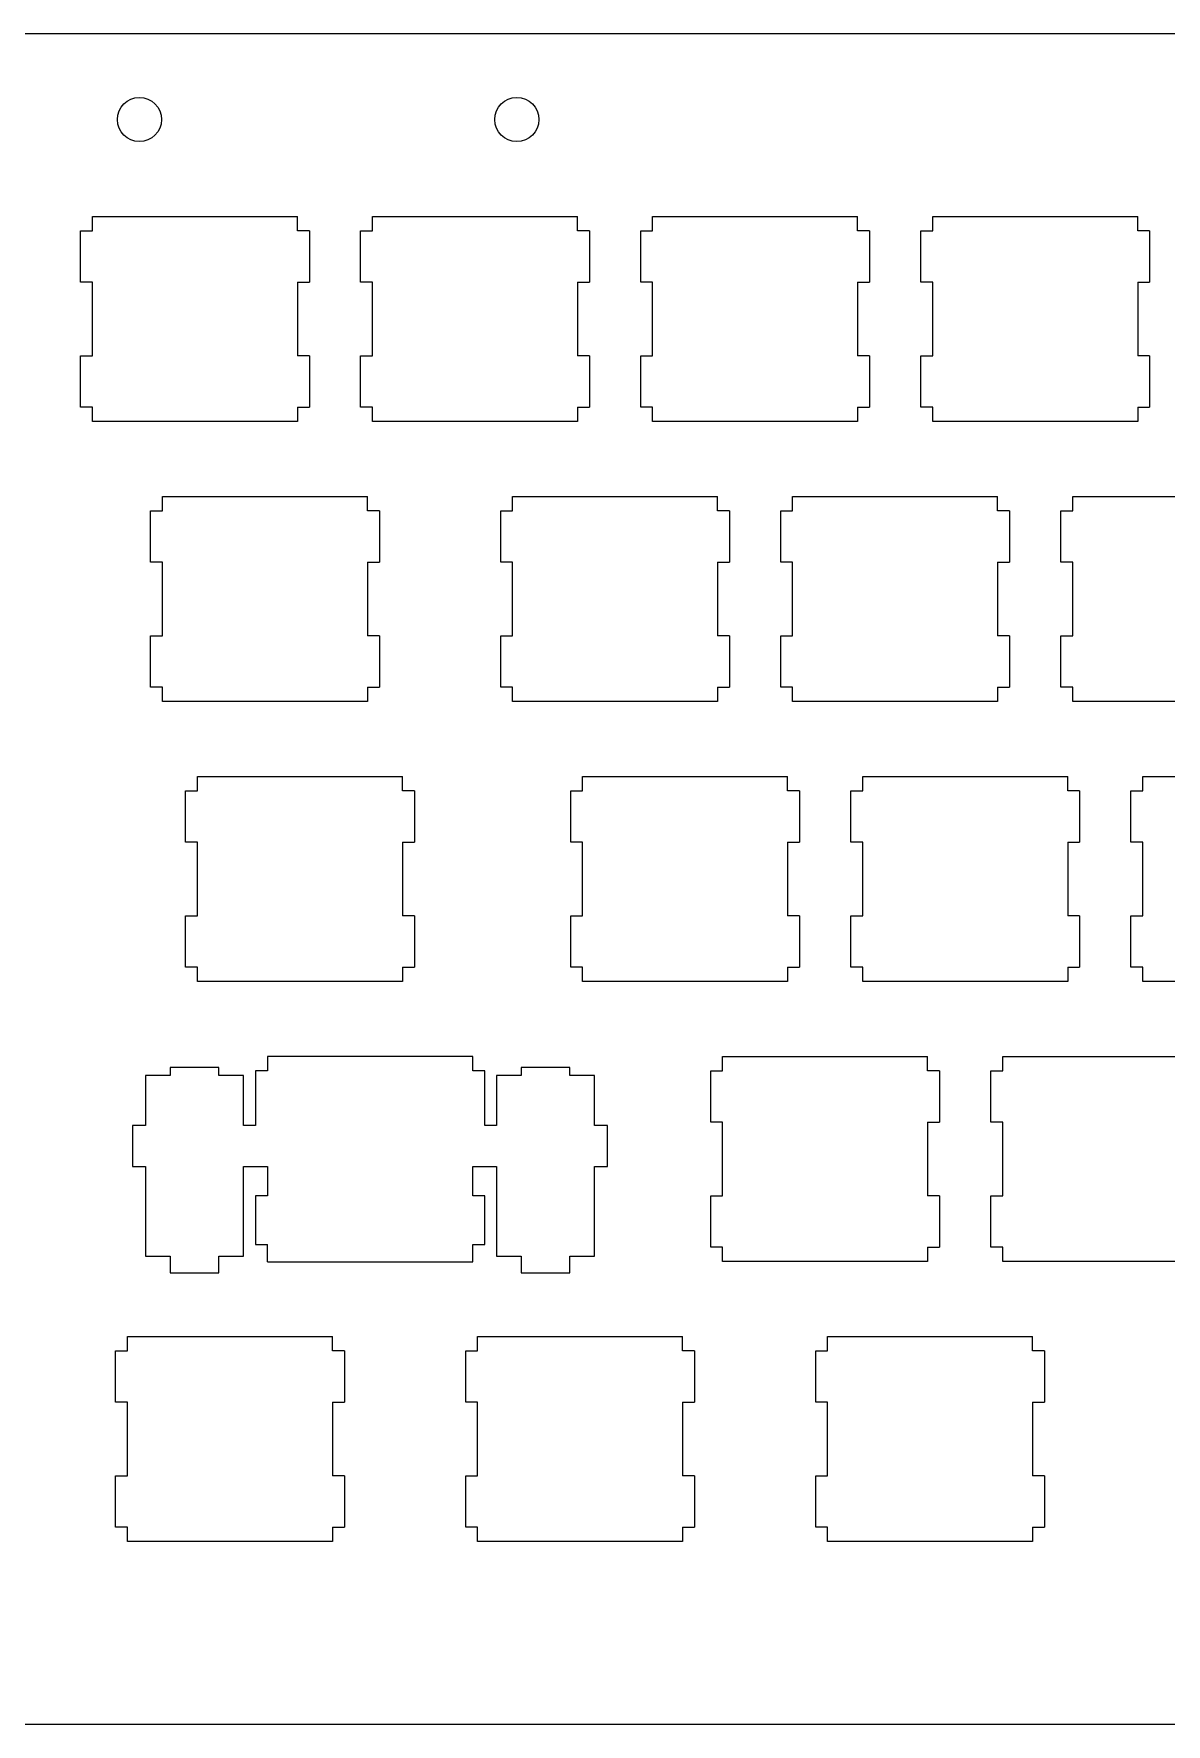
# Model space of a CAD drawing. Header units: millimetres. Extents: x -961 to -101, y 26 to 952.
# Drawn here: x -804.6 to -727.5, y 162.6 to 277.6 of the extents above; entities that cross this region are included whole.
import ezdxf

# ---------------------------------------------------------------- set-up
doc = ezdxf.new("R2010")
doc.units = ezdxf.units.MM
doc.header["$MEASUREMENT"] = 0
doc.layers.add('Layer 1', color=7, linetype='Continuous')

msp = doc.modelspace()

# ---------------------------------------------------------------- linework, layer by layer
at = {"layer": 'Layer 1', "color": 250, "lineweight": 9}
for centre in [(-797.3682, 271.7738), (-771.6992, 271.7738)]:
    msp.add_ellipse(centre, major_axis=(0, 1.5001), ratio=1, dxfattribs=at)
msp.add_open_spline([(-807.7337, 277.6083), (-807.7337, 277.6083), (-512.7337, 277.6083), (-512.7337, 277.6083), (-512.7337, 277.6083), (-509.9837, 277.6083), (-507.7337, 275.3583), (-507.7337, 272.6083), (-507.7337, 272.6083), (-507.7337, 272.6083), (-507.7337, 167.6084), (-507.7337, 167.6084), (-507.7337, 167.6084), (-507.7337, 164.8584), (-509.9837, 162.6084), (-512.7337, 162.6084), (-512.7337, 162.6084), (-512.7337, 162.6084), (-807.7337, 162.6084), (-807.7337, 162.6084), (-807.7337, 162.6084), (-810.4837, 162.6084), (-812.7337, 164.8584), (-812.7337, 167.6084), (-812.7337, 167.6084), (-812.7337, 167.6084), (-812.7337, 272.6083), (-812.7337, 272.6083), (-812.7337, 272.6083), (-812.7337, 275.3583), (-810.4837, 277.6083), (-807.7337, 277.6083)], degree=3, knots=[0, 0, 0, 0, 0.11111111, 0.11111111, 0.11111111, 0.11111111, 0.22222222, 0.22222222, 0.22222222, 0.22222222, 0.33333333, 0.33333333, 0.33333333, 0.33333333, 0.44444444, 0.44444444, 0.44444444, 0.44444444, 0.55555556, 0.55555556, 0.55555556, 0.55555556, 0.66666667, 0.66666667, 0.66666667, 0.66666667, 0.77777778, 0.77777778, 0.77777778, 0.77777778, 1, 1, 1, 1], dxfattribs=at)
for points in [[(-800.5562, 265.181), (-800.5562, 265.181), (-786.6111, 265.181), (-786.6111, 265.181)], [(-800.5562, 264.2023), (-800.5562, 264.2023), (-800.5562, 265.181), (-800.5562, 265.181)], [(-786.6111, 264.2023), (-786.6111, 264.2023), (-786.6111, 265.181), (-786.6111, 265.181)], [(-781.5062, 265.181), (-781.5062, 265.181), (-767.5611, 265.181), (-767.5611, 265.181)], [(-781.5062, 264.2023), (-781.5062, 264.2023), (-781.5062, 265.181), (-781.5062, 265.181)], [(-767.5611, 264.2023), (-767.5611, 264.2023), (-767.5611, 265.181), (-767.5611, 265.181)], [(-762.4562, 265.181), (-762.4562, 265.181), (-748.5111, 265.181), (-748.5111, 265.181)], [(-762.4562, 264.2023), (-762.4562, 264.2023), (-762.4562, 265.181), (-762.4562, 265.181)], [(-748.5111, 264.2023), (-748.5111, 264.2023), (-748.5111, 265.181), (-748.5111, 265.181)], [(-743.4062, 265.181), (-743.4062, 265.181), (-729.4611, 265.181), (-729.4611, 265.181)], [(-743.4062, 264.2023), (-743.4062, 264.2023), (-743.4062, 265.181), (-743.4062, 265.181)], [(-729.4611, 264.2023), (-729.4611, 264.2023), (-729.4611, 265.181), (-729.4611, 265.181)], [(-801.3676, 260.7084), (-801.3676, 260.7084), (-801.3676, 264.2023), (-801.3676, 264.2023)], [(-801.3676, 264.2023), (-801.3676, 264.2023), (-800.5562, 264.2023), (-800.5562, 264.2023)], [(-785.7997, 264.2023), (-785.7997, 264.2023), (-786.6111, 264.2023), (-786.6111, 264.2023)], [(-785.7997, 264.2023), (-785.7997, 264.2023), (-785.7997, 260.7084), (-785.7997, 260.7084)], [(-782.3176, 260.7084), (-782.3176, 260.7084), (-782.3176, 264.2023), (-782.3176, 264.2023)], [(-782.3176, 264.2023), (-782.3176, 264.2023), (-781.5062, 264.2023), (-781.5062, 264.2023)], [(-766.7497, 264.2023), (-766.7497, 264.2023), (-767.5611, 264.2023), (-767.5611, 264.2023)], [(-766.7497, 264.2023), (-766.7497, 264.2023), (-766.7497, 260.7084), (-766.7497, 260.7084)], [(-763.2676, 260.7084), (-763.2676, 260.7084), (-763.2676, 264.2023), (-763.2676, 264.2023)], [(-763.2676, 264.2023), (-763.2676, 264.2023), (-762.4562, 264.2023), (-762.4562, 264.2023)], [(-747.6997, 264.2023), (-747.6997, 264.2023), (-748.5111, 264.2023), (-748.5111, 264.2023)], [(-747.6997, 264.2023), (-747.6997, 264.2023), (-747.6997, 260.7084), (-747.6997, 260.7084)], [(-744.2176, 260.7084), (-744.2176, 260.7084), (-744.2176, 264.2023), (-744.2176, 264.2023)], [(-744.2176, 264.2023), (-744.2176, 264.2023), (-743.4062, 264.2023), (-743.4062, 264.2023)], [(-728.6497, 264.2023), (-728.6497, 264.2023), (-729.4611, 264.2023), (-729.4611, 264.2023)], [(-728.6497, 264.2023), (-728.6497, 264.2023), (-728.6497, 260.7084), (-728.6497, 260.7084)], [(-800.5562, 260.7084), (-800.5562, 260.7084), (-801.3676, 260.7084), (-801.3676, 260.7084)], [(-800.5562, 255.7084), (-800.5562, 255.7084), (-800.5562, 260.7084), (-800.5562, 260.7084)], [(-786.6111, 260.7084), (-786.6111, 260.7084), (-786.6111, 255.7084), (-786.6111, 255.7084)], [(-786.6111, 260.7084), (-786.6111, 260.7084), (-785.7997, 260.7084), (-785.7997, 260.7084)], [(-781.5062, 260.7084), (-781.5062, 260.7084), (-782.3176, 260.7084), (-782.3176, 260.7084)], [(-781.5062, 255.7084), (-781.5062, 255.7084), (-781.5062, 260.7084), (-781.5062, 260.7084)], [(-767.5611, 260.7084), (-767.5611, 260.7084), (-767.5611, 255.7084), (-767.5611, 255.7084)], [(-767.5611, 260.7084), (-767.5611, 260.7084), (-766.7497, 260.7084), (-766.7497, 260.7084)], [(-762.4562, 260.7084), (-762.4562, 260.7084), (-763.2676, 260.7084), (-763.2676, 260.7084)], [(-762.4562, 255.7084), (-762.4562, 255.7084), (-762.4562, 260.7084), (-762.4562, 260.7084)], [(-748.5111, 260.7084), (-748.5111, 260.7084), (-748.5111, 255.7084), (-748.5111, 255.7084)], [(-748.5111, 260.7084), (-748.5111, 260.7084), (-747.6997, 260.7084), (-747.6997, 260.7084)], [(-743.4062, 260.7084), (-743.4062, 260.7084), (-744.2176, 260.7084), (-744.2176, 260.7084)], [(-743.4062, 255.7084), (-743.4062, 255.7084), (-743.4062, 260.7084), (-743.4062, 260.7084)], [(-729.4611, 260.7084), (-729.4611, 260.7084), (-729.4611, 255.7084), (-729.4611, 255.7084)], [(-729.4611, 260.7084), (-729.4611, 260.7084), (-728.6497, 260.7084), (-728.6497, 260.7084)], [(-801.3676, 252.2145), (-801.3676, 252.2145), (-801.3676, 255.7084), (-801.3676, 255.7084)], [(-801.3676, 255.7084), (-801.3676, 255.7084), (-800.5562, 255.7084), (-800.5562, 255.7084)], [(-785.7997, 255.7084), (-785.7997, 255.7084), (-786.6111, 255.7084), (-786.6111, 255.7084)], [(-785.7997, 255.7084), (-785.7997, 255.7084), (-785.7997, 252.2145), (-785.7997, 252.2145)], [(-782.3176, 252.2145), (-782.3176, 252.2145), (-782.3176, 255.7084), (-782.3176, 255.7084)], [(-782.3176, 255.7084), (-782.3176, 255.7084), (-781.5062, 255.7084), (-781.5062, 255.7084)], [(-766.7497, 255.7084), (-766.7497, 255.7084), (-767.5611, 255.7084), (-767.5611, 255.7084)], [(-766.7497, 255.7084), (-766.7497, 255.7084), (-766.7497, 252.2145), (-766.7497, 252.2145)], [(-763.2676, 252.2145), (-763.2676, 252.2145), (-763.2676, 255.7084), (-763.2676, 255.7084)], [(-763.2676, 255.7084), (-763.2676, 255.7084), (-762.4562, 255.7084), (-762.4562, 255.7084)], [(-747.6997, 255.7084), (-747.6997, 255.7084), (-748.5111, 255.7084), (-748.5111, 255.7084)], [(-747.6997, 255.7084), (-747.6997, 255.7084), (-747.6997, 252.2145), (-747.6997, 252.2145)], [(-744.2176, 252.2145), (-744.2176, 252.2145), (-744.2176, 255.7084), (-744.2176, 255.7084)], [(-744.2176, 255.7084), (-744.2176, 255.7084), (-743.4062, 255.7084), (-743.4062, 255.7084)], [(-728.6497, 255.7084), (-728.6497, 255.7084), (-729.4611, 255.7084), (-729.4611, 255.7084)], [(-728.6497, 255.7084), (-728.6497, 255.7084), (-728.6497, 252.2145), (-728.6497, 252.2145)], [(-800.5562, 252.2145), (-800.5562, 252.2145), (-801.3676, 252.2145), (-801.3676, 252.2145)], [(-800.5562, 251.2358), (-800.5562, 251.2358), (-800.5562, 252.2145), (-800.5562, 252.2145)], [(-786.6111, 252.2145), (-786.6111, 252.2145), (-785.7997, 252.2145), (-785.7997, 252.2145)], [(-786.6111, 252.2145), (-786.6111, 252.2145), (-786.6111, 251.2358), (-786.6111, 251.2358)], [(-781.5062, 252.2145), (-781.5062, 252.2145), (-782.3176, 252.2145), (-782.3176, 252.2145)], [(-781.5062, 251.2358), (-781.5062, 251.2358), (-781.5062, 252.2145), (-781.5062, 252.2145)], [(-767.5611, 252.2145), (-767.5611, 252.2145), (-766.7497, 252.2145), (-766.7497, 252.2145)], [(-767.5611, 252.2145), (-767.5611, 252.2145), (-767.5611, 251.2358), (-767.5611, 251.2358)], [(-762.4562, 252.2145), (-762.4562, 252.2145), (-763.2676, 252.2145), (-763.2676, 252.2145)], [(-762.4562, 251.2358), (-762.4562, 251.2358), (-762.4562, 252.2145), (-762.4562, 252.2145)], [(-748.5111, 252.2145), (-748.5111, 252.2145), (-747.6997, 252.2145), (-747.6997, 252.2145)], [(-748.5111, 252.2145), (-748.5111, 252.2145), (-748.5111, 251.2358), (-748.5111, 251.2358)], [(-743.4062, 252.2145), (-743.4062, 252.2145), (-744.2176, 252.2145), (-744.2176, 252.2145)], [(-743.4062, 251.2358), (-743.4062, 251.2358), (-743.4062, 252.2145), (-743.4062, 252.2145)], [(-729.4611, 252.2145), (-729.4611, 252.2145), (-728.6497, 252.2145), (-728.6497, 252.2145)], [(-729.4611, 252.2145), (-729.4611, 252.2145), (-729.4611, 251.2358), (-729.4611, 251.2358)], [(-786.6111, 251.2358), (-786.6111, 251.2358), (-800.5562, 251.2358), (-800.5562, 251.2358)], [(-767.5611, 251.2358), (-767.5611, 251.2358), (-781.5062, 251.2358), (-781.5062, 251.2358)], [(-748.5111, 251.2358), (-748.5111, 251.2358), (-762.4562, 251.2358), (-762.4562, 251.2358)], [(-729.4611, 251.2358), (-729.4611, 251.2358), (-743.4062, 251.2358), (-743.4062, 251.2358)], [(-795.7938, 246.131), (-795.7938, 246.131), (-781.8487, 246.131), (-781.8487, 246.131)], [(-795.7938, 245.1523), (-795.7938, 245.1523), (-795.7938, 246.131), (-795.7938, 246.131)], [(-781.8487, 245.1523), (-781.8487, 245.1523), (-781.8487, 246.131), (-781.8487, 246.131)], [(-771.9812, 246.1311), (-771.9812, 246.1311), (-758.0361, 246.1311), (-758.0361, 246.1311)], [(-771.9812, 245.1524), (-771.9812, 245.1524), (-771.9812, 246.1311), (-771.9812, 246.1311)], [(-758.0361, 245.1524), (-758.0361, 245.1524), (-758.0361, 246.1311), (-758.0361, 246.1311)], [(-752.9312, 246.1311), (-752.9312, 246.1311), (-738.9861, 246.1311), (-738.9861, 246.1311)], [(-752.9312, 245.1524), (-752.9312, 245.1524), (-752.9312, 246.1311), (-752.9312, 246.1311)], [(-738.9861, 245.1524), (-738.9861, 245.1524), (-738.9861, 246.1311), (-738.9861, 246.1311)], [(-733.8812, 246.1311), (-733.8812, 246.1311), (-719.9361, 246.1311), (-719.9361, 246.1311)], [(-733.8812, 245.1524), (-733.8812, 245.1524), (-733.8812, 246.1311), (-733.8812, 246.1311)], [(-796.6052, 241.6584), (-796.6052, 241.6584), (-796.6052, 245.1523), (-796.6052, 245.1523)], [(-796.6052, 245.1523), (-796.6052, 245.1523), (-795.7938, 245.1523), (-795.7938, 245.1523)], [(-781.0373, 245.1523), (-781.0373, 245.1523), (-781.8487, 245.1523), (-781.8487, 245.1523)], [(-781.0373, 245.1523), (-781.0373, 245.1523), (-781.0373, 241.6584), (-781.0373, 241.6584)], [(-772.7926, 241.6585), (-772.7926, 241.6585), (-772.7926, 245.1524), (-772.7926, 245.1524)], [(-772.7926, 245.1524), (-772.7926, 245.1524), (-771.9812, 245.1524), (-771.9812, 245.1524)], [(-757.2247, 245.1524), (-757.2247, 245.1524), (-758.0361, 245.1524), (-758.0361, 245.1524)], [(-757.2247, 245.1524), (-757.2247, 245.1524), (-757.2247, 241.6585), (-757.2247, 241.6585)], [(-753.7426, 241.6585), (-753.7426, 241.6585), (-753.7426, 245.1524), (-753.7426, 245.1524)], [(-753.7426, 245.1524), (-753.7426, 245.1524), (-752.9312, 245.1524), (-752.9312, 245.1524)], [(-738.1747, 245.1524), (-738.1747, 245.1524), (-738.9861, 245.1524), (-738.9861, 245.1524)], [(-738.1747, 245.1524), (-738.1747, 245.1524), (-738.1747, 241.6585), (-738.1747, 241.6585)], [(-734.6926, 241.6585), (-734.6926, 241.6585), (-734.6926, 245.1524), (-734.6926, 245.1524)], [(-734.6926, 245.1524), (-734.6926, 245.1524), (-733.8812, 245.1524), (-733.8812, 245.1524)], [(-795.7938, 241.6584), (-795.7938, 241.6584), (-796.6052, 241.6584), (-796.6052, 241.6584)], [(-795.7938, 236.6584), (-795.7938, 236.6584), (-795.7938, 241.6584), (-795.7938, 241.6584)], [(-781.8487, 241.6584), (-781.8487, 241.6584), (-781.8487, 236.6584), (-781.8487, 236.6584)], [(-781.8487, 241.6584), (-781.8487, 241.6584), (-781.0373, 241.6584), (-781.0373, 241.6584)], [(-771.9812, 241.6585), (-771.9812, 241.6585), (-772.7926, 241.6585), (-772.7926, 241.6585)], [(-771.9812, 236.6585), (-771.9812, 236.6585), (-771.9812, 241.6585), (-771.9812, 241.6585)], [(-758.0361, 241.6585), (-758.0361, 241.6585), (-758.0361, 236.6585), (-758.0361, 236.6585)], [(-758.0361, 241.6585), (-758.0361, 241.6585), (-757.2247, 241.6585), (-757.2247, 241.6585)], [(-752.9312, 241.6585), (-752.9312, 241.6585), (-753.7426, 241.6585), (-753.7426, 241.6585)], [(-752.9312, 236.6585), (-752.9312, 236.6585), (-752.9312, 241.6585), (-752.9312, 241.6585)], [(-738.9861, 241.6585), (-738.9861, 241.6585), (-738.9861, 236.6585), (-738.9861, 236.6585)], [(-738.9861, 241.6585), (-738.9861, 241.6585), (-738.1747, 241.6585), (-738.1747, 241.6585)], [(-733.8812, 241.6585), (-733.8812, 241.6585), (-734.6926, 241.6585), (-734.6926, 241.6585)], [(-733.8812, 236.6585), (-733.8812, 236.6585), (-733.8812, 241.6585), (-733.8812, 241.6585)], [(-796.6052, 233.1645), (-796.6052, 233.1645), (-796.6052, 236.6584), (-796.6052, 236.6584)], [(-796.6052, 236.6584), (-796.6052, 236.6584), (-795.7938, 236.6584), (-795.7938, 236.6584)], [(-781.0373, 236.6584), (-781.0373, 236.6584), (-781.8487, 236.6584), (-781.8487, 236.6584)], [(-781.0373, 236.6584), (-781.0373, 236.6584), (-781.0373, 233.1645), (-781.0373, 233.1645)], [(-772.7926, 233.1646), (-772.7926, 233.1646), (-772.7926, 236.6585), (-772.7926, 236.6585)], [(-772.7926, 236.6585), (-772.7926, 236.6585), (-771.9812, 236.6585), (-771.9812, 236.6585)], [(-757.2247, 236.6585), (-757.2247, 236.6585), (-758.0361, 236.6585), (-758.0361, 236.6585)], [(-757.2247, 236.6585), (-757.2247, 236.6585), (-757.2247, 233.1646), (-757.2247, 233.1646)], [(-753.7426, 233.1646), (-753.7426, 233.1646), (-753.7426, 236.6585), (-753.7426, 236.6585)], [(-753.7426, 236.6585), (-753.7426, 236.6585), (-752.9312, 236.6585), (-752.9312, 236.6585)], [(-738.1747, 236.6585), (-738.1747, 236.6585), (-738.9861, 236.6585), (-738.9861, 236.6585)], [(-738.1747, 236.6585), (-738.1747, 236.6585), (-738.1747, 233.1646), (-738.1747, 233.1646)], [(-734.6926, 233.1646), (-734.6926, 233.1646), (-734.6926, 236.6585), (-734.6926, 236.6585)], [(-734.6926, 236.6585), (-734.6926, 236.6585), (-733.8812, 236.6585), (-733.8812, 236.6585)], [(-795.7938, 233.1645), (-795.7938, 233.1645), (-796.6052, 233.1645), (-796.6052, 233.1645)], [(-795.7938, 232.1858), (-795.7938, 232.1858), (-795.7938, 233.1645), (-795.7938, 233.1645)], [(-781.8487, 233.1645), (-781.8487, 233.1645), (-781.0373, 233.1645), (-781.0373, 233.1645)], [(-781.8487, 233.1645), (-781.8487, 233.1645), (-781.8487, 232.1858), (-781.8487, 232.1858)], [(-771.9812, 233.1646), (-771.9812, 233.1646), (-772.7926, 233.1646), (-772.7926, 233.1646)], [(-771.9812, 232.1859), (-771.9812, 232.1859), (-771.9812, 233.1646), (-771.9812, 233.1646)], [(-758.0361, 233.1646), (-758.0361, 233.1646), (-757.2247, 233.1646), (-757.2247, 233.1646)], [(-758.0361, 233.1646), (-758.0361, 233.1646), (-758.0361, 232.1859), (-758.0361, 232.1859)], [(-752.9312, 233.1646), (-752.9312, 233.1646), (-753.7426, 233.1646), (-753.7426, 233.1646)], [(-752.9312, 232.1859), (-752.9312, 232.1859), (-752.9312, 233.1646), (-752.9312, 233.1646)], [(-738.9861, 233.1646), (-738.9861, 233.1646), (-738.1747, 233.1646), (-738.1747, 233.1646)], [(-738.9861, 233.1646), (-738.9861, 233.1646), (-738.9861, 232.1859), (-738.9861, 232.1859)], [(-733.8812, 233.1646), (-733.8812, 233.1646), (-734.6926, 233.1646), (-734.6926, 233.1646)], [(-733.8812, 232.1859), (-733.8812, 232.1859), (-733.8812, 233.1646), (-733.8812, 233.1646)], [(-781.8487, 232.1858), (-781.8487, 232.1858), (-795.7938, 232.1858), (-795.7938, 232.1858)], [(-758.0361, 232.1859), (-758.0361, 232.1859), (-771.9812, 232.1859), (-771.9812, 232.1859)], [(-738.9861, 232.1859), (-738.9861, 232.1859), (-752.9312, 232.1859), (-752.9312, 232.1859)], [(-719.9361, 232.1859), (-719.9361, 232.1859), (-733.8812, 232.1859), (-733.8812, 232.1859)], [(-793.4125, 227.081), (-793.4125, 227.081), (-779.4674, 227.081), (-779.4674, 227.081)], [(-793.4125, 226.1023), (-793.4125, 226.1023), (-793.4125, 227.081), (-793.4125, 227.081)], [(-779.4674, 226.1023), (-779.4674, 226.1023), (-779.4674, 227.081), (-779.4674, 227.081)], [(-767.2187, 227.0811), (-767.2187, 227.0811), (-753.2736, 227.0811), (-753.2736, 227.0811)], [(-767.2187, 226.1024), (-767.2187, 226.1024), (-767.2187, 227.0811), (-767.2187, 227.0811)], [(-753.2736, 226.1024), (-753.2736, 226.1024), (-753.2736, 227.0811), (-753.2736, 227.0811)], [(-748.1687, 227.0811), (-748.1687, 227.0811), (-734.2236, 227.0811), (-734.2236, 227.0811)], [(-748.1687, 226.1024), (-748.1687, 226.1024), (-748.1687, 227.0811), (-748.1687, 227.0811)], [(-734.2236, 226.1024), (-734.2236, 226.1024), (-734.2236, 227.0811), (-734.2236, 227.0811)], [(-729.1187, 227.0811), (-729.1187, 227.0811), (-715.1736, 227.0811), (-715.1736, 227.0811)], [(-729.1187, 226.1024), (-729.1187, 226.1024), (-729.1187, 227.0811), (-729.1187, 227.0811)], [(-794.2239, 222.6084), (-794.2239, 222.6084), (-794.2239, 226.1023), (-794.2239, 226.1023)], [(-794.2239, 226.1023), (-794.2239, 226.1023), (-793.4125, 226.1023), (-793.4125, 226.1023)], [(-778.656, 226.1023), (-778.656, 226.1023), (-779.4674, 226.1023), (-779.4674, 226.1023)], [(-778.656, 226.1023), (-778.656, 226.1023), (-778.656, 222.6084), (-778.656, 222.6084)], [(-768.0301, 222.6085), (-768.0301, 222.6085), (-768.0301, 226.1024), (-768.0301, 226.1024)], [(-768.0301, 226.1024), (-768.0301, 226.1024), (-767.2187, 226.1024), (-767.2187, 226.1024)], [(-752.4622, 226.1024), (-752.4622, 226.1024), (-753.2736, 226.1024), (-753.2736, 226.1024)], [(-752.4622, 226.1024), (-752.4622, 226.1024), (-752.4622, 222.6085), (-752.4622, 222.6085)], [(-748.9801, 222.6085), (-748.9801, 222.6085), (-748.9801, 226.1024), (-748.9801, 226.1024)], [(-748.9801, 226.1024), (-748.9801, 226.1024), (-748.1687, 226.1024), (-748.1687, 226.1024)], [(-733.4122, 226.1024), (-733.4122, 226.1024), (-734.2236, 226.1024), (-734.2236, 226.1024)], [(-733.4122, 226.1024), (-733.4122, 226.1024), (-733.4122, 222.6085), (-733.4122, 222.6085)], [(-729.9301, 222.6085), (-729.9301, 222.6085), (-729.9301, 226.1024), (-729.9301, 226.1024)], [(-729.9301, 226.1024), (-729.9301, 226.1024), (-729.1187, 226.1024), (-729.1187, 226.1024)], [(-793.4125, 222.6084), (-793.4125, 222.6084), (-794.2239, 222.6084), (-794.2239, 222.6084)], [(-793.4125, 217.6084), (-793.4125, 217.6084), (-793.4125, 222.6084), (-793.4125, 222.6084)], [(-779.4674, 222.6084), (-779.4674, 222.6084), (-779.4674, 217.6084), (-779.4674, 217.6084)], [(-779.4674, 222.6084), (-779.4674, 222.6084), (-778.656, 222.6084), (-778.656, 222.6084)], [(-767.2187, 222.6085), (-767.2187, 222.6085), (-768.0301, 222.6085), (-768.0301, 222.6085)], [(-767.2187, 217.6085), (-767.2187, 217.6085), (-767.2187, 222.6085), (-767.2187, 222.6085)], [(-753.2736, 222.6085), (-753.2736, 222.6085), (-753.2736, 217.6085), (-753.2736, 217.6085)], [(-753.2736, 222.6085), (-753.2736, 222.6085), (-752.4622, 222.6085), (-752.4622, 222.6085)], [(-748.1687, 222.6085), (-748.1687, 222.6085), (-748.9801, 222.6085), (-748.9801, 222.6085)], [(-748.1687, 217.6085), (-748.1687, 217.6085), (-748.1687, 222.6085), (-748.1687, 222.6085)], [(-734.2236, 222.6085), (-734.2236, 222.6085), (-734.2236, 217.6085), (-734.2236, 217.6085)], [(-734.2236, 222.6085), (-734.2236, 222.6085), (-733.4122, 222.6085), (-733.4122, 222.6085)], [(-729.1187, 222.6085), (-729.1187, 222.6085), (-729.9301, 222.6085), (-729.9301, 222.6085)], [(-729.1187, 217.6085), (-729.1187, 217.6085), (-729.1187, 222.6085), (-729.1187, 222.6085)], [(-794.2239, 214.1145), (-794.2239, 214.1145), (-794.2239, 217.6084), (-794.2239, 217.6084)], [(-794.2239, 217.6084), (-794.2239, 217.6084), (-793.4125, 217.6084), (-793.4125, 217.6084)], [(-778.656, 217.6084), (-778.656, 217.6084), (-779.4674, 217.6084), (-779.4674, 217.6084)], [(-778.656, 217.6084), (-778.656, 217.6084), (-778.656, 214.1145), (-778.656, 214.1145)], [(-768.0301, 214.1146), (-768.0301, 214.1146), (-768.0301, 217.6085), (-768.0301, 217.6085)], [(-768.0301, 217.6085), (-768.0301, 217.6085), (-767.2187, 217.6085), (-767.2187, 217.6085)], [(-752.4622, 217.6085), (-752.4622, 217.6085), (-753.2736, 217.6085), (-753.2736, 217.6085)], [(-752.4622, 217.6085), (-752.4622, 217.6085), (-752.4622, 214.1146), (-752.4622, 214.1146)], [(-748.9801, 214.1146), (-748.9801, 214.1146), (-748.9801, 217.6085), (-748.9801, 217.6085)], [(-748.9801, 217.6085), (-748.9801, 217.6085), (-748.1687, 217.6085), (-748.1687, 217.6085)], [(-733.4122, 217.6085), (-733.4122, 217.6085), (-734.2236, 217.6085), (-734.2236, 217.6085)], [(-733.4122, 217.6085), (-733.4122, 217.6085), (-733.4122, 214.1146), (-733.4122, 214.1146)], [(-729.9301, 214.1146), (-729.9301, 214.1146), (-729.9301, 217.6085), (-729.9301, 217.6085)], [(-729.9301, 217.6085), (-729.9301, 217.6085), (-729.1187, 217.6085), (-729.1187, 217.6085)], [(-793.4125, 214.1145), (-793.4125, 214.1145), (-794.2239, 214.1145), (-794.2239, 214.1145)], [(-793.4125, 213.1358), (-793.4125, 213.1358), (-793.4125, 214.1145), (-793.4125, 214.1145)], [(-779.4674, 214.1145), (-779.4674, 214.1145), (-778.656, 214.1145), (-778.656, 214.1145)], [(-779.4674, 214.1145), (-779.4674, 214.1145), (-779.4674, 213.1358), (-779.4674, 213.1358)], [(-767.2187, 214.1146), (-767.2187, 214.1146), (-768.0301, 214.1146), (-768.0301, 214.1146)], [(-767.2187, 213.1359), (-767.2187, 213.1359), (-767.2187, 214.1146), (-767.2187, 214.1146)], [(-753.2736, 214.1146), (-753.2736, 214.1146), (-752.4622, 214.1146), (-752.4622, 214.1146)], [(-753.2736, 214.1146), (-753.2736, 214.1146), (-753.2736, 213.1359), (-753.2736, 213.1359)], [(-748.1687, 214.1146), (-748.1687, 214.1146), (-748.9801, 214.1146), (-748.9801, 214.1146)], [(-748.1687, 213.1359), (-748.1687, 213.1359), (-748.1687, 214.1146), (-748.1687, 214.1146)], [(-734.2236, 214.1146), (-734.2236, 214.1146), (-733.4122, 214.1146), (-733.4122, 214.1146)], [(-734.2236, 214.1146), (-734.2236, 214.1146), (-734.2236, 213.1359), (-734.2236, 213.1359)], [(-729.1187, 214.1146), (-729.1187, 214.1146), (-729.9301, 214.1146), (-729.9301, 214.1146)], [(-729.1187, 213.1359), (-729.1187, 213.1359), (-729.1187, 214.1146), (-729.1187, 214.1146)], [(-779.4674, 213.1358), (-779.4674, 213.1358), (-793.4125, 213.1358), (-793.4125, 213.1358)], [(-753.2736, 213.1359), (-753.2736, 213.1359), (-767.2187, 213.1359), (-767.2187, 213.1359)], [(-734.2236, 213.1359), (-734.2236, 213.1359), (-748.1687, 213.1359), (-748.1687, 213.1359)], [(-715.1736, 213.1359), (-715.1736, 213.1359), (-729.1187, 213.1359), (-729.1187, 213.1359)], [(-795.2664, 207.2814), (-795.2664, 207.2814), (-795.2664, 206.748), (-795.2664, 206.748)], [(-791.9644, 207.2814), (-791.9644, 207.2814), (-795.2664, 207.2814), (-795.2664, 207.2814)], [(-791.9644, 206.748), (-791.9644, 206.748), (-791.9644, 207.2814), (-791.9644, 207.2814)], [(-788.6624, 207.063), (-788.6624, 207.063), (-789.4752, 207.063), (-789.4752, 207.063)], [(-789.4752, 207.063), (-789.4752, 207.063), (-789.4752, 203.3444), (-789.4752, 203.3444)], [(-774.6924, 208.0434), (-774.6924, 208.0434), (-788.6624, 208.0434), (-788.6624, 208.0434)], [(-788.6624, 208.0434), (-788.6624, 208.0434), (-788.6624, 207.063), (-788.6624, 207.063)], [(-774.6924, 207.063), (-774.6924, 207.063), (-774.6924, 208.0434), (-774.6924, 208.0434)], [(-773.8796, 207.063), (-773.8796, 207.063), (-774.6924, 207.063), (-774.6924, 207.063)], [(-773.8796, 203.3444), (-773.8796, 203.3444), (-773.8796, 207.063), (-773.8796, 207.063)], [(-768.0884, 207.2814), (-768.0884, 207.2814), (-771.3904, 207.2814), (-771.3904, 207.2814)], [(-771.3904, 207.2814), (-771.3904, 207.2814), (-771.3904, 206.748), (-771.3904, 206.748)], [(-768.0884, 206.748), (-768.0884, 206.748), (-768.0884, 207.2814), (-768.0884, 207.2814)], [(-758.5051, 203.5585), (-758.5051, 203.5585), (-758.5051, 207.0524), (-758.5051, 207.0524)], [(-758.5051, 207.0524), (-758.5051, 207.0524), (-757.6937, 207.0524), (-757.6937, 207.0524)], [(-757.6937, 208.0311), (-757.6937, 208.0311), (-743.7486, 208.0311), (-743.7486, 208.0311)], [(-757.6937, 207.0524), (-757.6937, 207.0524), (-757.6937, 208.0311), (-757.6937, 208.0311)], [(-743.7486, 207.0524), (-743.7486, 207.0524), (-743.7486, 208.0311), (-743.7486, 208.0311)], [(-742.9372, 207.0524), (-742.9372, 207.0524), (-743.7486, 207.0524), (-743.7486, 207.0524)], [(-742.9372, 207.0524), (-742.9372, 207.0524), (-742.9372, 203.5585), (-742.9372, 203.5585)], [(-739.4551, 203.5585), (-739.4551, 203.5585), (-739.4551, 207.0524), (-739.4551, 207.0524)], [(-739.4551, 207.0524), (-739.4551, 207.0524), (-738.6437, 207.0524), (-738.6437, 207.0524)], [(-738.6437, 208.0311), (-738.6437, 208.0311), (-724.6986, 208.0311), (-724.6986, 208.0311)], [(-738.6437, 207.0524), (-738.6437, 207.0524), (-738.6437, 208.0311), (-738.6437, 208.0311)], [(-795.2664, 206.748), (-795.2664, 206.748), (-796.9428, 206.748), (-796.9428, 206.748)], [(-796.9428, 206.748), (-796.9428, 206.748), (-796.9428, 203.3444), (-796.9428, 203.3444)], [(-790.288, 206.748), (-790.288, 206.748), (-791.9644, 206.748), (-791.9644, 206.748)], [(-790.288, 206.748), (-790.288, 206.748), (-790.288, 206.748), (-790.288, 206.748)], [(-790.288, 203.3444), (-790.288, 203.3444), (-790.288, 206.748), (-790.288, 206.748)], [(-771.3904, 206.748), (-771.3904, 206.748), (-773.0668, 206.748), (-773.0668, 206.748)], [(-773.0668, 206.748), (-773.0668, 206.748), (-773.0668, 203.3444), (-773.0668, 203.3444)], [(-766.412, 206.748), (-766.412, 206.748), (-768.0884, 206.748), (-768.0884, 206.748)], [(-766.412, 203.3444), (-766.412, 203.3444), (-766.412, 206.748), (-766.412, 206.748)], [(-757.6937, 203.5585), (-757.6937, 203.5585), (-758.5051, 203.5585), (-758.5051, 203.5585)], [(-757.6937, 198.5585), (-757.6937, 198.5585), (-757.6937, 203.5585), (-757.6937, 203.5585)], [(-743.7486, 203.5585), (-743.7486, 203.5585), (-743.7486, 198.5585), (-743.7486, 198.5585)], [(-743.7486, 203.5585), (-743.7486, 203.5585), (-742.9372, 203.5585), (-742.9372, 203.5585)], [(-738.6437, 203.5585), (-738.6437, 203.5585), (-739.4551, 203.5585), (-739.4551, 203.5585)], [(-738.6437, 198.5585), (-738.6437, 198.5585), (-738.6437, 203.5585), (-738.6437, 203.5585)], [(-796.9428, 203.3444), (-796.9428, 203.3444), (-797.8318, 203.3444), (-797.8318, 203.3444)], [(-797.8318, 203.3444), (-797.8318, 203.3444), (-797.8318, 200.5504), (-797.8318, 200.5504)], [(-789.4752, 203.3444), (-789.4752, 203.3444), (-790.288, 203.3444), (-790.288, 203.3444)], [(-773.0668, 203.3444), (-773.0668, 203.3444), (-773.8796, 203.3444), (-773.8796, 203.3444)], [(-765.523, 203.3444), (-765.523, 203.3444), (-766.412, 203.3444), (-766.412, 203.3444)], [(-765.523, 200.5504), (-765.523, 200.5504), (-765.523, 203.3444), (-765.523, 203.3444)], [(-797.8318, 200.5504), (-797.8318, 200.5504), (-796.9428, 200.5504), (-796.9428, 200.5504)], [(-796.9428, 200.5504), (-796.9428, 200.5504), (-796.9428, 194.4544), (-796.9428, 194.4544)], [(-790.288, 194.4544), (-790.288, 194.4544), (-790.288, 200.5504), (-790.288, 200.5504)], [(-790.288, 200.5504), (-790.288, 200.5504), (-788.6624, 200.5504), (-788.6624, 200.5504)], [(-788.6624, 200.5504), (-788.6624, 200.5504), (-788.6624, 198.554), (-788.6624, 198.554)], [(-774.6924, 198.554), (-774.6924, 198.554), (-774.6924, 200.5504), (-774.6924, 200.5504)], [(-774.6924, 200.5504), (-774.6924, 200.5504), (-773.0668, 200.5504), (-773.0668, 200.5504)], [(-773.0668, 200.5504), (-773.0668, 200.5504), (-773.0668, 194.4544), (-773.0668, 194.4544)], [(-766.412, 194.4544), (-766.412, 194.4544), (-766.412, 200.5504), (-766.412, 200.5504)], [(-766.412, 200.5504), (-766.412, 200.5504), (-765.523, 200.5504), (-765.523, 200.5504)], [(-788.6624, 198.554), (-788.6624, 198.554), (-789.4752, 198.554), (-789.4752, 198.554)], [(-789.4752, 198.554), (-789.4752, 198.554), (-789.4752, 195.2418), (-789.4752, 195.2418)], [(-773.8796, 198.554), (-773.8796, 198.554), (-774.6924, 198.554), (-774.6924, 198.554)], [(-773.8796, 195.2418), (-773.8796, 195.2418), (-773.8796, 198.554), (-773.8796, 198.554)], [(-758.5051, 195.0646), (-758.5051, 195.0646), (-758.5051, 198.5585), (-758.5051, 198.5585)], [(-758.5051, 198.5585), (-758.5051, 198.5585), (-757.6937, 198.5585), (-757.6937, 198.5585)], [(-742.9372, 198.5585), (-742.9372, 198.5585), (-743.7486, 198.5585), (-743.7486, 198.5585)], [(-742.9372, 198.5585), (-742.9372, 198.5585), (-742.9372, 195.0646), (-742.9372, 195.0646)], [(-739.4551, 195.0646), (-739.4551, 195.0646), (-739.4551, 198.5585), (-739.4551, 198.5585)], [(-739.4551, 198.5585), (-739.4551, 198.5585), (-738.6437, 198.5585), (-738.6437, 198.5585)], [(-796.9428, 194.4544), (-796.9428, 194.4544), (-795.2664, 194.4544), (-795.2664, 194.4544)], [(-795.2664, 194.4544), (-795.2664, 194.4544), (-795.2664, 193.3114), (-795.2664, 193.3114)], [(-791.9644, 193.3114), (-791.9644, 193.3114), (-791.9644, 194.4544), (-791.9644, 194.4544)], [(-791.9644, 194.4544), (-791.9644, 194.4544), (-790.288, 194.4544), (-790.288, 194.4544)], [(-789.4752, 195.2418), (-789.4752, 195.2418), (-788.6624, 195.2418), (-788.6624, 195.2418)], [(-788.6624, 194.0734), (-788.6624, 194.0734), (-788.6624, 195.2418), (-788.6624, 195.2418)], [(-774.6924, 194.0734), (-774.6924, 194.0734), (-774.6924, 195.2418), (-774.6924, 195.2418)], [(-774.6924, 195.2418), (-774.6924, 195.2418), (-773.8796, 195.2418), (-773.8796, 195.2418)], [(-773.0668, 194.4544), (-773.0668, 194.4544), (-771.3904, 194.4544), (-771.3904, 194.4544)], [(-773.0668, 194.4544), (-773.0668, 194.4544), (-773.0668, 194.4544), (-773.0668, 194.4544)], [(-771.3904, 194.4544), (-771.3904, 194.4544), (-771.3904, 193.3114), (-771.3904, 193.3114)], [(-768.0884, 193.3114), (-768.0884, 193.3114), (-768.0884, 194.4544), (-768.0884, 194.4544)], [(-768.0884, 194.4544), (-768.0884, 194.4544), (-766.412, 194.4544), (-766.412, 194.4544)], [(-757.6937, 195.0646), (-757.6937, 195.0646), (-758.5051, 195.0646), (-758.5051, 195.0646)], [(-757.6937, 194.0859), (-757.6937, 194.0859), (-757.6937, 195.0646), (-757.6937, 195.0646)], [(-743.7486, 195.0646), (-743.7486, 195.0646), (-742.9372, 195.0646), (-742.9372, 195.0646)], [(-743.7486, 195.0646), (-743.7486, 195.0646), (-743.7486, 194.0859), (-743.7486, 194.0859)], [(-738.6437, 195.0646), (-738.6437, 195.0646), (-739.4551, 195.0646), (-739.4551, 195.0646)], [(-738.6437, 194.0859), (-738.6437, 194.0859), (-738.6437, 195.0646), (-738.6437, 195.0646)], [(-795.2664, 193.3114), (-795.2664, 193.3114), (-791.9644, 193.3114), (-791.9644, 193.3114)], [(-788.6624, 194.0734), (-788.6624, 194.0734), (-774.6924, 194.0734), (-774.6924, 194.0734)], [(-771.3904, 193.3114), (-771.3904, 193.3114), (-768.0884, 193.3114), (-768.0884, 193.3114)], [(-743.7486, 194.0859), (-743.7486, 194.0859), (-757.6937, 194.0859), (-757.6937, 194.0859)], [(-724.6986, 194.0859), (-724.6986, 194.0859), (-738.6437, 194.0859), (-738.6437, 194.0859)], [(-798.175, 188.981), (-798.175, 188.981), (-784.2299, 188.981), (-784.2299, 188.981)], [(-798.175, 188.0023), (-798.175, 188.0023), (-798.175, 188.981), (-798.175, 188.981)], [(-784.2299, 188.0023), (-784.2299, 188.0023), (-784.2299, 188.981), (-784.2299, 188.981)], [(-774.3625, 188.981), (-774.3625, 188.981), (-760.4174, 188.981), (-760.4174, 188.981)], [(-774.3625, 188.0023), (-774.3625, 188.0023), (-774.3625, 188.981), (-774.3625, 188.981)], [(-760.4174, 188.0023), (-760.4174, 188.0023), (-760.4174, 188.981), (-760.4174, 188.981)], [(-750.55, 188.981), (-750.55, 188.981), (-736.6049, 188.981), (-736.6049, 188.981)], [(-750.55, 188.0023), (-750.55, 188.0023), (-750.55, 188.981), (-750.55, 188.981)], [(-736.6049, 188.0023), (-736.6049, 188.0023), (-736.6049, 188.981), (-736.6049, 188.981)], [(-798.9864, 184.5084), (-798.9864, 184.5084), (-798.9864, 188.0023), (-798.9864, 188.0023)], [(-798.9864, 188.0023), (-798.9864, 188.0023), (-798.175, 188.0023), (-798.175, 188.0023)], [(-783.4185, 188.0023), (-783.4185, 188.0023), (-784.2299, 188.0023), (-784.2299, 188.0023)], [(-783.4185, 188.0023), (-783.4185, 188.0023), (-783.4185, 184.5084), (-783.4185, 184.5084)], [(-775.1739, 184.5084), (-775.1739, 184.5084), (-775.1739, 188.0023), (-775.1739, 188.0023)], [(-775.1739, 188.0023), (-775.1739, 188.0023), (-774.3625, 188.0023), (-774.3625, 188.0023)], [(-759.606, 188.0023), (-759.606, 188.0023), (-760.4174, 188.0023), (-760.4174, 188.0023)], [(-759.606, 188.0023), (-759.606, 188.0023), (-759.606, 184.5084), (-759.606, 184.5084)], [(-751.3614, 184.5084), (-751.3614, 184.5084), (-751.3614, 188.0023), (-751.3614, 188.0023)], [(-751.3614, 188.0023), (-751.3614, 188.0023), (-750.55, 188.0023), (-750.55, 188.0023)], [(-735.7935, 188.0023), (-735.7935, 188.0023), (-736.6049, 188.0023), (-736.6049, 188.0023)], [(-735.7935, 188.0023), (-735.7935, 188.0023), (-735.7935, 184.5084), (-735.7935, 184.5084)], [(-798.175, 184.5084), (-798.175, 184.5084), (-798.9864, 184.5084), (-798.9864, 184.5084)], [(-798.175, 179.5084), (-798.175, 179.5084), (-798.175, 184.5084), (-798.175, 184.5084)], [(-784.2299, 184.5084), (-784.2299, 184.5084), (-784.2299, 179.5084), (-784.2299, 179.5084)], [(-784.2299, 184.5084), (-784.2299, 184.5084), (-783.4185, 184.5084), (-783.4185, 184.5084)], [(-774.3625, 184.5084), (-774.3625, 184.5084), (-775.1739, 184.5084), (-775.1739, 184.5084)], [(-774.3625, 179.5084), (-774.3625, 179.5084), (-774.3625, 184.5084), (-774.3625, 184.5084)], [(-760.4174, 184.5084), (-760.4174, 184.5084), (-760.4174, 179.5084), (-760.4174, 179.5084)], [(-760.4174, 184.5084), (-760.4174, 184.5084), (-759.606, 184.5084), (-759.606, 184.5084)], [(-750.55, 184.5084), (-750.55, 184.5084), (-751.3614, 184.5084), (-751.3614, 184.5084)], [(-750.55, 179.5084), (-750.55, 179.5084), (-750.55, 184.5084), (-750.55, 184.5084)], [(-736.6049, 184.5084), (-736.6049, 184.5084), (-736.6049, 179.5084), (-736.6049, 179.5084)], [(-736.6049, 184.5084), (-736.6049, 184.5084), (-735.7935, 184.5084), (-735.7935, 184.5084)], [(-798.9864, 176.0145), (-798.9864, 176.0145), (-798.9864, 179.5084), (-798.9864, 179.5084)], [(-798.9864, 179.5084), (-798.9864, 179.5084), (-798.175, 179.5084), (-798.175, 179.5084)], [(-783.4185, 179.5084), (-783.4185, 179.5084), (-784.2299, 179.5084), (-784.2299, 179.5084)], [(-783.4185, 179.5084), (-783.4185, 179.5084), (-783.4185, 176.0145), (-783.4185, 176.0145)], [(-775.1739, 176.0145), (-775.1739, 176.0145), (-775.1739, 179.5084), (-775.1739, 179.5084)], [(-775.1739, 179.5084), (-775.1739, 179.5084), (-774.3625, 179.5084), (-774.3625, 179.5084)], [(-759.606, 179.5084), (-759.606, 179.5084), (-760.4174, 179.5084), (-760.4174, 179.5084)], [(-759.606, 179.5084), (-759.606, 179.5084), (-759.606, 176.0145), (-759.606, 176.0145)], [(-751.3614, 176.0145), (-751.3614, 176.0145), (-751.3614, 179.5084), (-751.3614, 179.5084)], [(-751.3614, 179.5084), (-751.3614, 179.5084), (-750.55, 179.5084), (-750.55, 179.5084)], [(-735.7935, 179.5084), (-735.7935, 179.5084), (-736.6049, 179.5084), (-736.6049, 179.5084)], [(-735.7935, 179.5084), (-735.7935, 179.5084), (-735.7935, 176.0145), (-735.7935, 176.0145)], [(-798.175, 176.0145), (-798.175, 176.0145), (-798.9864, 176.0145), (-798.9864, 176.0145)], [(-798.175, 175.0358), (-798.175, 175.0358), (-798.175, 176.0145), (-798.175, 176.0145)], [(-784.2299, 176.0145), (-784.2299, 176.0145), (-783.4185, 176.0145), (-783.4185, 176.0145)], [(-784.2299, 176.0145), (-784.2299, 176.0145), (-784.2299, 175.0358), (-784.2299, 175.0358)], [(-774.3625, 176.0145), (-774.3625, 176.0145), (-775.1739, 176.0145), (-775.1739, 176.0145)], [(-774.3625, 175.0358), (-774.3625, 175.0358), (-774.3625, 176.0145), (-774.3625, 176.0145)], [(-760.4174, 176.0145), (-760.4174, 176.0145), (-759.606, 176.0145), (-759.606, 176.0145)], [(-760.4174, 176.0145), (-760.4174, 176.0145), (-760.4174, 175.0358), (-760.4174, 175.0358)], [(-750.55, 176.0145), (-750.55, 176.0145), (-751.3614, 176.0145), (-751.3614, 176.0145)], [(-750.55, 175.0358), (-750.55, 175.0358), (-750.55, 176.0145), (-750.55, 176.0145)], [(-736.6049, 176.0145), (-736.6049, 176.0145), (-735.7935, 176.0145), (-735.7935, 176.0145)], [(-736.6049, 176.0145), (-736.6049, 176.0145), (-736.6049, 175.0358), (-736.6049, 175.0358)], [(-784.2299, 175.0358), (-784.2299, 175.0358), (-798.175, 175.0358), (-798.175, 175.0358)], [(-760.4174, 175.0358), (-760.4174, 175.0358), (-774.3625, 175.0358), (-774.3625, 175.0358)], [(-736.6049, 175.0358), (-736.6049, 175.0358), (-750.55, 175.0358), (-750.55, 175.0358)]]:
    msp.add_open_spline(points, degree=3, dxfattribs=at)

doc.saveas('drawing.dxf')
